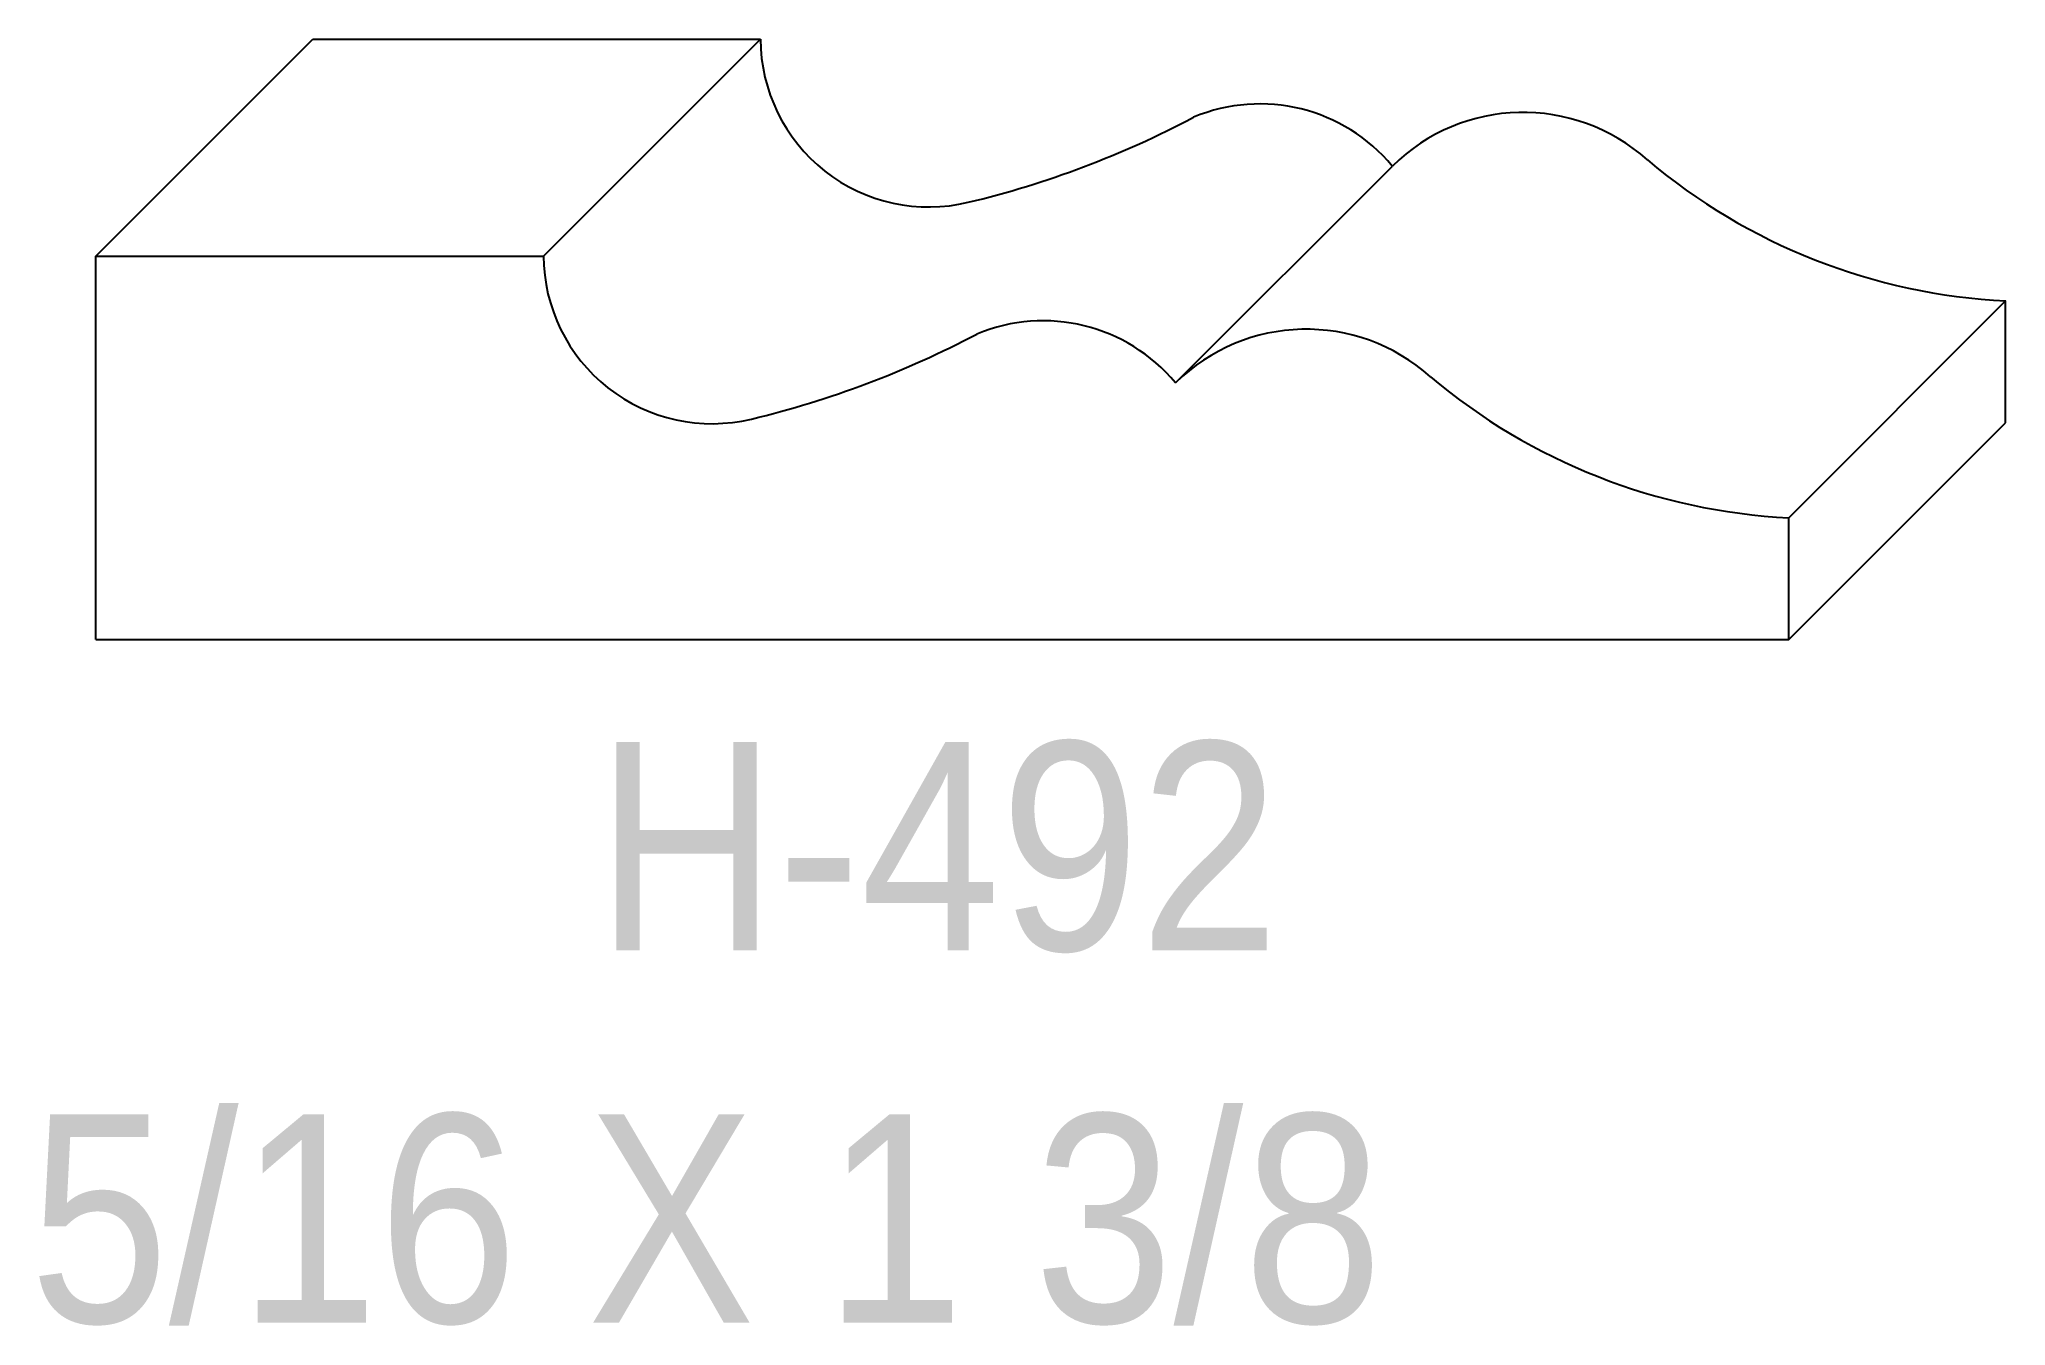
# Model space of a CAD drawing. Extents: x 82.59 to 84.2, y 143.07 to 144.12.
import ezdxf

# ---------------------------------------------------------------- set-up
doc = ezdxf.new("R2010")
doc.units = 0
doc.header["$LTSCALE"] = 5
doc.layers.add('PROFILE', color=7, linetype='CONTINUOUS')
doc.styles.add('TXT', font='TXT', dxfattribs={"height": 3.5})

msp = doc.modelspace()

# ---------------------------------------------------------------- linework, layer by layer
at = {"layer": 'PROFILE', "color": 1, "linetype": 'CONTINUOUS'}
for p, q in [((82.6409, 143.9471), (82.8176, 144.1238)), ((82.8176, 144.1238), (83.1825, 144.1238)), ((83.0058, 143.9471), (83.1825, 144.1238)), ((83.5208, 143.8437), (83.6975, 144.0204)), ((82.6409, 143.9471), (83.0058, 143.9471)), ((82.6409, 143.6344), (82.6409, 143.9471)), ((84.0206, 143.7337), (84.1973, 143.9105)), ((84.1973, 143.8112), (84.1973, 143.9105)), ((84.0206, 143.6344), (84.1973, 143.8112)), ((84.0206, 143.6344), (84.0206, 143.7337)), ((82.6409, 143.6344), (84.0206, 143.6344))]:
    msp.add_line(p, q, dxfattribs=at)
for centre, major_axis, start_param, end_param in [((83.3198, 144.1244), (0, 0.1373), -4.708122, -2.905809), ((83.5896, 143.931), (0.1401, 0), 0.692254, 1.966987), ((83.8041, 143.9126), (0, 0.1516), -0.731037, 0.779337), ((83.1678, 144.7568), (0.7877, 0), -1.335013, -1.085068), ((84.2217, 144.4008), (0, 0.4909), -3.841975, -3.191143), ((83.143, 143.9477), (0, 0.1373), -4.708122, -2.905809), ((83.4129, 143.7542), (0, 0.1401), -0.878542, 0.396191), ((83.6273, 143.7358), (0.1516, 0), 0.83976, 2.350133), ((82.9911, 144.5801), (0, 0.7877), -2.905809, -2.655864), ((84.0449, 144.224), (0, 0.4909), -3.841975, -3.191143)]:
    msp.add_ellipse(centre, major_axis=major_axis, ratio=1, start_param=start_param, end_param=end_param, dxfattribs=at)

# ---------------------------------------------------------------- texts
at = {"layer": 'PROFILE', "color": 1, "linetype": 'CONTINUOUS', "style": 'TXT', "width": 0.9}
for s, height, p in [('H-492', 0.16996, (83.0483, 143.381)), ('5/16 X 1 3/8', 0.169956, (82.5866, 143.0774))]:
    msp.add_text(s, height=height, dxfattribs=at).set_placement(p)

doc.saveas('drawing.dxf')
